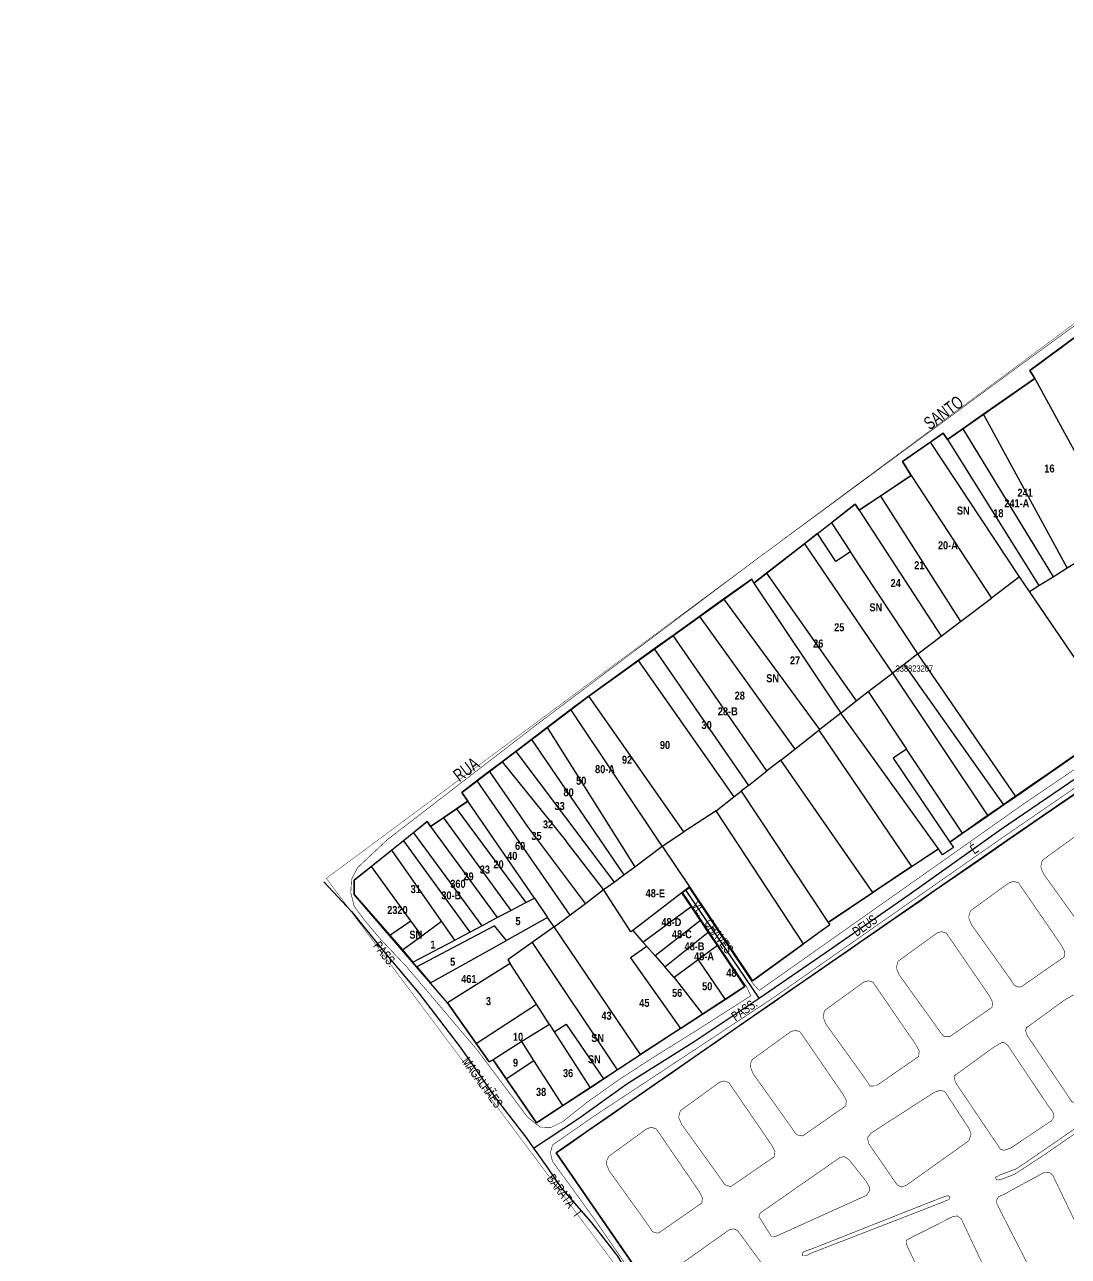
# Model space of a CAD drawing. Extents: x 204256 to 207861, y 4845615 to 4848347.
# Drawn here: x 206092 to 206417.8, y 4847632 to 4848016.7 of the extents above; entities that cross this region are included whole.
import ezdxf
from ezdxf.enums import TextEntityAlignment as Align

# ---------------------------------------------------------------- set-up
doc = ezdxf.new("R2010")
doc.units = 0
doc.header["$LTSCALE"] = 1.5
doc.header["$MEASUREMENT"] = 0
doc.linetypes.add('PHANTOMX2', pattern=[5, 2.5, -0.5, 0.5, -0.5, 0.5, -0.5])
doc.linetypes.add('TRACO_25', pattern=[8, 3, -1, 1, -1, 1, -1])
for name, color, linetype in [('CD-MALHA-LOTES', 40, 'CONTINUOUS'), ('CD_TXT_QUADRA', 7, 'CONTINUOUS'), ('LM-LIM-SETOR-FISCAL', 7, 'CONTINUOUS'), ('RU-QUADRAS', 210, 'CONTINUOUS'), ('SV-EIXO-RUA-N-PAV', 6, 'CONTINUOUS'), ('SV-RUA-NAO-PAV-S-GUIA-C-GUIA', 7, 'PHANTOMX2'), ('SV-RUA-PAVIM-S-GUIA-C-GUIA', 7, 'CONTINUOUS'), ('SV-TXT-RUA-N-PAV-S-GUIA-C-GUIA', 7, 'CONTINUOUS'), ('Th_NmrPort', 7, 'CONTINUOUS')]:
    doc.layers.add(name, color=color, linetype=linetype)
doc.styles.add('3388-23-2D_TXT$0$ARIAL', font='ARIAL.TTF')
doc.styles.add('ARIAL', font='ARIAL.TTF')
doc.styles.get("Standard").update_dxf_attribs({"font": 'swisscbo.ttf'})
doc.linetypes.add('Limite', pattern='A,20,-3,[130,ltypeshp.shx,S=6.35,R=0,X=0,Y=0],-3,20', length=46)

msp = doc.modelspace()

# ---------------------------------------------------------------- linework, layer by layer
at = {"layer": 'CD-MALHA-LOTES', "linetype": 'Continuous'}
for p, q in [((206407.26, 4847906.21), (206391.23, 4847894.99)), ((206407.26, 4847906.21), (206433.89, 4847857.35)), ((206391.23, 4847894.99), (206384.78, 4847890.48)), ((206417.39, 4847847.01), (206391.23, 4847894.99)), ((206384.78, 4847890.48), (206380.02, 4847887.15)), ((206384.78, 4847890.48), (206412.97, 4847844.24)), ((206402.53, 4847844.22), (206374.72, 4847886.32)), ((206380.02, 4847887.15), (206408.59, 4847841.49)), ((206368.7, 4847875.9), (206359.09, 4847869.45)), ((206368.7, 4847875.9), (206393.74, 4847837.56)), ((206359.09, 4847869.45), (206352.49, 4847865.02)), ((206359.09, 4847869.45), (206384.07, 4847830.23)), ((206352.49, 4847865.02), (206378.04, 4847825.66)), ((206339.44, 4847857.72), (206335.36, 4847854.55)), ((206343.82, 4847861.13), (206349.79, 4847852.07)), ((206335.36, 4847854.55), (206323.6, 4847845.4)), ((206335.36, 4847854.55), (206362.81, 4847814.25)), ((206370.68, 4847820.37), (206349.79, 4847852.07)), ((206412.97, 4847844.24), (206417.39, 4847847.01)), ((206417.39, 4847847.01), (206420.41, 4847848.9)), ((206323.6, 4847845.4), (206319.59, 4847842.28)), ((206319.59, 4847842.28), (206346.71, 4847801.68)), ((206323.6, 4847845.4), (206351.57, 4847805.49)), ((206402.53, 4847844.22), (206393.74, 4847837.56)), ((206405.58, 4847839.61), (206402.53, 4847844.22)), ((206408.59, 4847841.49), (206412.97, 4847844.24)), ((206405.58, 4847839.61), (206408.59, 4847841.49)), ((206433.77, 4847798.19), (206405.58, 4847839.61)), ((206310.28, 4847837.33), (206302.67, 4847831.86)), ((206340.23, 4847796.59), (206310.28, 4847837.33)), ((206384.07, 4847830.23), (206393.74, 4847837.56)), ((206302.67, 4847831.86), (206294.4, 4847825.91)), ((206302.67, 4847831.86), (206332.34, 4847790.39)), ((206378.04, 4847825.66), (206384.07, 4847830.23)), ((206294.4, 4847825.91), (206288.54, 4847821.7)), ((206323.69, 4847783.6), (206294.4, 4847825.91)), ((206370.81, 4847820.18), (206378.04, 4847825.66)), ((206288.54, 4847821.7), (206283.5, 4847818.08)), ((206288.54, 4847821.7), (206317.94, 4847779.08)), ((206370.81, 4847820.18), (206366.46, 4847816.88)), ((206370.68, 4847820.37), (206370.81, 4847820.18)), ((206401.33, 4847775.68), (206370.81, 4847820.18)), ((206283.5, 4847818.08), (206268.06, 4847806.98)), ((206283.5, 4847818.08), (206313.36, 4847775.48)), ((206366.46, 4847816.88), (206362.87, 4847814.16)), ((206366.46, 4847816.88), (206397.55, 4847773.05)), ((206355.29, 4847808.41), (206362.87, 4847814.16)), ((206362.81, 4847814.25), (206362.87, 4847814.16)), ((206362.87, 4847814.16), (206392.58, 4847769.6)), ((206351.57, 4847805.49), (206355.29, 4847808.41)), ((206355.29, 4847808.41), (206367.22, 4847790.46)), ((206297.71, 4847764.55), (206268.06, 4847806.98)), ((206346.71, 4847801.68), (206351.57, 4847805.49)), ((206262.48, 4847802.75), (206255.11, 4847797.15)), ((206290.97, 4847760.12), (206262.48, 4847802.75)), ((206346.71, 4847801.68), (206340.23, 4847796.59)), ((206377.2, 4847759.32), (206346.71, 4847801.68)), ((206255.11, 4847797.15), (206250.19, 4847793.41)), ((206255.11, 4847797.15), (206282.41, 4847753.7)), ((206332.34, 4847790.39), (206339.93, 4847796.35)), ((206340.23, 4847796.59), (206339.93, 4847796.35)), ((206339.93, 4847796.35), (206368.84, 4847753.72)), ((206250.19, 4847793.41), (206245.32, 4847789.71)), ((206250.19, 4847793.41), (206279, 4847751.15)), ((206245.32, 4847789.71), (206241.03, 4847786.46)), ((206245.32, 4847789.71), (206275.99, 4847748.89)), ((206328.02, 4847787), (206332.34, 4847790.39)), ((206367.22, 4847790.46), (206363.12, 4847787.63)), ((206384.72, 4847764.15), (206367.22, 4847790.46)), ((206241.03, 4847786.46), (206237.15, 4847783.51)), ((206241.03, 4847786.46), (206261.07, 4847761.66)), ((206328.02, 4847787), (206323.69, 4847783.6)), ((206356.71, 4847745.61), (206328.02, 4847787)), ((206363.12, 4847787.63), (206380.78, 4847761.41)), ((206237.15, 4847783.51), (206233.15, 4847780.47)), ((206248.94, 4847766.38), (206237.15, 4847783.51)), ((206317.94, 4847779.08), (206323.69, 4847783.6)), ((206233.15, 4847780.47), (206262.16, 4847738.53)), ((206313.36, 4847775.48), (206315.65, 4847777.28)), ((206317.94, 4847779.08), (206315.65, 4847777.28)), ((206315.65, 4847777.28), (206342.83, 4847736.32)), ((206230.35, 4847774.14), (206226.8, 4847771.74)), ((206251.1, 4847743.9), (206230.35, 4847774.14)), ((206307.82, 4847771.12), (206313.36, 4847775.48)), ((206392.58, 4847769.6), (206397.55, 4847773.05)), ((206397.55, 4847773.05), (206401.33, 4847775.68)), ((206226.8, 4847771.74), (206222.78, 4847769.01)), ((206226.8, 4847771.74), (206248.41, 4847742.48)), ((206307.82, 4847771.12), (206297.71, 4847764.55)), ((206335.07, 4847729.58), (206307.82, 4847771.12)), ((206384.72, 4847764.15), (206392.58, 4847769.6)), ((206222.78, 4847769.01), (206218.7, 4847766.25)), ((206218.7, 4847766.25), (206239.53, 4847737.8)), ((206222.78, 4847769.01), (206243.72, 4847740.01)), ((206267.11, 4847742.23), (206248.94, 4847766.38)), ((206210.23, 4847761.81), (206206.63, 4847758.92)), ((206213.37, 4847764.33), (206210.23, 4847761.81)), ((206210.23, 4847761.81), (206230.98, 4847733.29)), ((206213.37, 4847764.33), (206234.67, 4847735.23)), ((206290.97, 4847760.12), (206297.71, 4847764.55)), ((206380.78, 4847761.41), (206384.72, 4847764.15)), ((206380.78, 4847761.41), (206381.94, 4847759.73)), ((206206.63, 4847758.92), (206200.28, 4847753.81)), ((206222.14, 4847736.69), (206206.63, 4847758.92)), ((206282.41, 4847753.7), (206290.97, 4847760.12)), ((206290.97, 4847760.12), (206299.49, 4847747.37)), ((206368.84, 4847753.72), (206377.2, 4847759.32)), ((206378.45, 4847757.42), (206377.2, 4847759.32)), ((206381.94, 4847759.73), (206378.45, 4847757.42)), ((206212.55, 4847736.83), (206200.28, 4847753.81)), ((206279, 4847751.15), (206282.41, 4847753.7)), ((206368.84, 4847753.72), (206356.71, 4847745.61)), ((206275.99, 4847748.89), (206279, 4847751.15)), ((206267.11, 4847742.23), (206272.73, 4847746.55)), ((206272.73, 4847746.55), (206275.99, 4847748.89)), ((206281.23, 4847733.32), (206272.73, 4847746.55)), ((206299.49, 4847747.37), (206297.1, 4847745.58)), ((206299.49, 4847747.37), (206319.21, 4847718.1)), ((206243.72, 4847740.01), (206248.41, 4847742.48)), ((206248.41, 4847742.48), (206251.1, 4847743.9)), ((206251.1, 4847743.9), (206255.25, 4847737.85)), ((206262.16, 4847738.53), (206267.11, 4847742.23)), ((206297.1, 4847745.58), (206281.81, 4847733.77)), ((206299.99, 4847741.29), (206297.1, 4847745.58)), ((206342.83, 4847736.32), (206356.71, 4847745.61)), ((206239.53, 4847737.8), (206243.72, 4847740.01)), ((206257.29, 4847734.88), (206262.16, 4847738.53)), ((206284.99, 4847730.19), (206299.99, 4847741.29)), ((206302.96, 4847736.88), (206299.99, 4847741.29)), ((206206.03, 4847732.34), (206212.55, 4847736.83)), ((206215.94, 4847732.14), (206212.55, 4847736.83)), ((206238.7, 4847735.21), (206214.46, 4847722.41)), ((206215.94, 4847732.14), (206222.14, 4847736.69)), ((206226.26, 4847730.79), (206222.14, 4847736.69)), ((206230.98, 4847733.29), (206234.67, 4847735.23)), ((206234.67, 4847735.23), (206239.53, 4847737.8)), ((206242.4, 4847730.65), (206238.7, 4847735.21)), ((206255.25, 4847737.85), (206242.4, 4847730.65)), ((206257.29, 4847734.88), (206250.43, 4847730.04)), ((206257.29, 4847734.88), (206255.25, 4847737.85)), ((206284.26, 4847695.01), (206257.29, 4847734.88)), ((206302.96, 4847736.88), (206288.85, 4847725.83)), ((206305.38, 4847733.29), (206302.96, 4847736.88)), ((206343.31, 4847735.58), (206335.07, 4847729.58)), ((206342.83, 4847736.32), (206343.31, 4847735.58)), ((206205.94, 4847732.45), (206206.03, 4847732.34)), ((206206.03, 4847732.34), (206209.94, 4847727.73)), ((206209.94, 4847727.73), (206215.94, 4847732.14)), ((206213.2, 4847723.9), (206226.26, 4847730.79)), ((206218.72, 4847717.39), (206242.4, 4847730.65)), ((206226.26, 4847730.79), (206230.98, 4847733.29)), ((206281.81, 4847733.77), (206281.23, 4847733.32)), ((206281.81, 4847733.77), (206284.99, 4847730.19)), ((206291.86, 4847722.43), (206305.38, 4847733.29)), ((206308.22, 4847729.07), (206305.38, 4847733.29)), ((206209.94, 4847727.73), (206213.2, 4847723.9)), ((206250.43, 4847730.04), (206242.79, 4847724.65)), ((206250.43, 4847730.04), (206276.98, 4847690.25)), ((206286.21, 4847728.81), (206281.07, 4847725.29)), ((206284.99, 4847730.19), (206286.21, 4847728.81)), ((206288.85, 4847725.83), (206286.21, 4847728.81)), ((206308.22, 4847729.07), (206302.23, 4847724.65)), ((206319.21, 4847718.1), (206335.07, 4847729.58)), ((206214.46, 4847722.41), (206213.2, 4847723.9)), ((206243.56, 4847723.46), (206224, 4847711.16)), ((206242.79, 4847724.65), (206243.56, 4847723.46)), ((206251.72, 4847710.77), (206243.56, 4847723.46)), ((206281.07, 4847725.29), (206296.71, 4847703.15)), ((206288.85, 4847725.83), (206291.86, 4847722.43)), ((206302.23, 4847724.65), (206294.77, 4847719.15)), ((206302.23, 4847724.65), (206310.62, 4847712.24)), ((206214.46, 4847722.41), (206218.72, 4847717.39)), ((206294.77, 4847719.15), (206291.86, 4847722.43)), ((206294.77, 4847719.15), (206303.54, 4847707.62)), ((206303.54, 4847707.62), (206310.62, 4847712.24)), ((206224, 4847711.16), (206232.96, 4847698.47)), ((206232.96, 4847698.47), (206251.72, 4847710.77)), ((206255.78, 4847704.47), (206251.72, 4847710.77)), ((206296.71, 4847703.15), (206303.54, 4847707.62)), ((206255.78, 4847704.47), (206247.23, 4847699.08)), ((206255.78, 4847704.47), (206257.29, 4847702.13)), ((206257.29, 4847702.13), (206261.07, 4847704.51)), ((206261.07, 4847704.51), (206272.7, 4847687.45)), ((206257.29, 4847702.13), (206268.5, 4847684.7)), ((206296.71, 4847703.15), (206284.26, 4847695.01)), ((206232.96, 4847698.47), (206237.02, 4847692.73)), ((206247.23, 4847699.08), (206238.26, 4847693.43)), ((206250.98, 4847693.22), (206247.23, 4847699.08)), ((206237.02, 4847692.73), (206238.26, 4847693.43)), ((206238.26, 4847693.43), (206242.33, 4847687.51)), ((206242.33, 4847687.51), (206250.98, 4847693.22)), ((206259.99, 4847679.14), (206250.98, 4847693.22)), ((206276.98, 4847690.25), (206284.26, 4847695.01)), ((206272.7, 4847687.45), (206276.98, 4847690.25)), ((206242.33, 4847687.51), (206251.77, 4847673.76)), ((206259.99, 4847679.14), (206268.5, 4847684.7)), ((206268.5, 4847684.7), (206272.7, 4847687.45)), ((206251.77, 4847673.76), (206259.99, 4847679.14))]:
    msp.add_line(p, q, dxfattribs=at)
for points in [[(206422.83, 4847921.3), (206405.78, 4847908.67), (206407.26, 4847906.21)], [(206380.02, 4847887.15), (206378.69, 4847889.08), (206374.72, 4847886.32)], [(206374.72, 4847886.32), (206365.99, 4847880.26), (206368.7, 4847875.9)], [(206617.9, 4847721.02), (206617.75, 4847721.33), (206549.11, 4847865.22), (206400.16, 4847762.91), (206257.91, 4847664.35), (206321.62, 4847571.99)], [(206352.49, 4847865.02), (206351.21, 4847866.88), (206343.82, 4847861.13)], [(206349.79, 4847852.07), (206345.16, 4847849.03), (206339.44, 4847857.72)], [(206319.59, 4847842.28), (206318.92, 4847843.54), (206310.28, 4847837.33)], [(206268.06, 4847806.98), (206267.81, 4847806.8), (206262.48, 4847802.75)], [(206401.33, 4847775.68), (206433.68, 4847798.13), (206433.77, 4847798.19)], [(206233.15, 4847780.47), (206228.44, 4847776.89), (206230.35, 4847774.14)], [(206218.7, 4847766.25), (206217.65, 4847767.77), (206213.37, 4847764.33)], [(206272.73, 4847746.55), (206261.07, 4847761.66)], [(206200.28, 4847753.81), (206194.88, 4847749.48), (206194.88, 4847745), (206205.94, 4847732.45)], [(206310.62, 4847712.24), (206316.82, 4847716.3), (206308.22, 4847729.07)]]:
    msp.add_lwpolyline(points, dxfattribs=at)
at = {"layer": 'LM-LIM-SETOR-FISCAL', "linetype": 'Limite', "ltscale": 0.1, "const_width": 0.13, "flags": 128}
msp.add_lwpolyline([(204255.91, 4845774.54), (204446.84, 4845974), (204535.1, 4846039.96), (204560.77, 4846069.41), (204570.54, 4846097.54), (204632.4, 4846153.82), (204654.94, 4846153.05), (205078.23, 4846433.21), (204983.84, 4846565.04), (204273.38, 4846554.21), (204347.03, 4846594.12), (204378.32, 4846626.2), (204398.13, 4846660.67), (204526.98, 4846971.03), (204438.64, 4847114.19), (204402.08, 4847237.98), (204373.18, 4847447.79), (204373.2, 4847552.6), (204365.79, 4847552.5), (205446.22, 4847576.17), (205460.3, 4847496.97), (205556.14, 4847515.7), (205660.88, 4847539.89), (205654.63, 4847591.47), (205807.66, 4847598.84), (205876.3, 4847605.11), (205880.92, 4847594.37), (205947.96, 4847607.22), (205959.47, 4847609.16), (205968.56, 4847603.73), (205972.79, 4847599.34), (206017.95, 4847599.66), (206211.07, 4847610.99), (206253.35, 4847609.47), (206274.49, 4847604.21), (206283.85, 4847619.28), (206186.17, 4847750.07), (206524.96, 4848001.52), (206519.68, 4848013.26), (206960.49, 4848346.74), (206966.87, 4848336.83), (206987.16, 4848307.84), (207005.71, 4848281.99), (207017.4, 4848267.11), (206974.73, 4848235.13), (206955.48, 4848219.86), (206950.26, 4848216.07), (206955.58, 4848209.27), (206959.42, 4848202.77), (206982.67, 4848172.12), (206995.35, 4848155.22), (207005.92, 4848142.54), (207020.41, 4848120.82), (207031.95, 4848105.77), (207060.87, 4848065.4), (207066.5, 4848058.01), (207069.11, 4848053.33), (207069.26, 4848049.8), (207069.37, 4848045.04), (207075.04, 4848034.33), (207087.01, 4848019.05), (207090.77, 4848014.03), (207100.06, 4848001.48), (207111.59, 4847986.15), (207126.09, 4847965.9), (207130.37, 4847960.22), (207134.22, 4847955.66), (207145.03, 4847940.16), (207159.13, 4847921.36), (207169.47, 4847906.92), (207186.34, 4847883.83), (207193.03, 4847885.67), (207202.51, 4847892.47), (207242.67, 4847921.29), (207248.23, 4847915.4), (207260.72, 4847896.98), (207285.87, 4847860.83), (207310.76, 4847826.26), (207315.6, 4847819.35), (207328.91, 4847799.72), (207333.8, 4847793.43), (207340.01, 4847785.42), (207350.49, 4847771.92), (207365.1, 4847750.55), (207367.63, 4847745.51), (207368.81, 4847743.14), (207390.62, 4847713.26), (207400.06, 4847698.96), (207410.24, 4847685.38), (207427.79, 4847661.69), (207431.06, 4847656.73), (207440.44, 4847642.51), (207457.67, 4847619.01), (207463.75, 4847610.71), (207498.88, 4847562.81), (207506.17, 4847553.18), (207511.91, 4847545.61), (207531.85, 4847519.47), (207540.14, 4847507.78), (207556.36, 4847486.66), (207571.87, 4847465.34), (207564.83, 4847458.43), (207551.89, 4847445.71), (207534.74, 4847428.33), (207518.94, 4847409.14), (207499.11, 4847384.81), (207498.17, 4847383.65), (207496.47, 4847381.56), (207486.15, 4847368.88), (207482.26, 4847364.11), (207477.47, 4847358.01), (207465.6, 4847339.64), (207465.56, 4847339.57), (207453.37, 4847317.61), (207438.93, 4847286.56), (207430.8, 4847269.09), (207410.93, 4847225.64), (207406.21, 4847217.15), (207396.71, 4847200.13), (207391.02, 4847192.25), (207379.11, 4847175.75), (207360.52, 4847152.72), (207355.52, 4847146.52), (207336.47, 4847121.03), (207323.47, 4847103.64), (207318.06, 4847094.89), (207310.15, 4847082.08), (207305.19, 4847073.38), (207304.65, 4847072.43), (207303.79, 4847070.78), (207287.7, 4847039.93), (207271.61, 4847010.96), (207261.28, 4846991.91), (207237.73, 4846950.07), (207236, 4846947.01), (207246.02, 4846928.73), (207251.02, 4846918.92), (207261.83, 4846899.5), (207265.63, 4846893.3), (207284.85, 4846863.07), (207289.66, 4846855.66), (207307.47, 4846827.84), (207314.88, 4846816.63), (207320.06, 4846808.15), (207332.53, 4846791.25), (207339.11, 4846782.58), (207345.12, 4846773.87), (207348.76, 4846768.8), (207357.76, 4846756.36), (207363.08, 4846749.04), (207366.95, 4846743.73), (207375.37, 4846734.54), (207383.22, 4846728.41), (207384.7, 4846727.73), (207392.17, 4846724.3), (207394.9, 4846723.05), (207402.49, 4846720.73), (207417.51, 4846716.14), (207437.03, 4846709.56), (207455.89, 4846703.64), (207460.62, 4846701.8), (207464.4, 4846700.29), (207467.39, 4846699.09), (207481.11, 4846693.55), (207488.13, 4846690.92), (207492.95, 4846689.16), (207510.17, 4846679.84), (207529.47, 4846668.22), (207543.72, 4846659.45), (207561.49, 4846646.95), (207570.84, 4846639.98), (207577.05, 4846635.29), (207586.86, 4846628.1), (207606.11, 4846612.63), (207623.66, 4846599.69), (207639.45, 4846588.94), (207662.08, 4846572.67), (207671.27, 4846565.58), (207685.28, 4846561.61), (207697.24, 4846558.13), (207709.78, 4846554.65), (207731.23, 4846549.14), (207735.6, 4846547.91), (207745.02, 4846545.25), (207762.81, 4846541.24), (207775.65, 4846538.39), (207787.75, 4846535.54), (207783.77, 4846513.63), (207781.5, 4846502.37), (207779.56, 4846492.81), (207778.5, 4846480), (207783.13, 4846476.08), (207788.36, 4846474.34), (207788.71, 4846474.22), (207798.97, 4846471.45), (207842.08, 4846460.36), (207844.37, 4846459.93), (207847.21, 4846459.39), (207851.95, 4846457.87), (207854.6, 4846457.02), (207858.96, 4846455.96), (207860.74, 4846451.34), (207859.67, 4846437.09), (207856.83, 4846420), (207854.33, 4846403.63), (207846.53, 4846396.15), (207836.81, 4846356.4), (207833.21, 4846341.98), (207827.16, 4846317.88), (207806.6, 4846238.03), (207795.3, 4846194.29), (207792.57, 4846183.36), (207787.76, 4846165.39), (207754.01, 4846025.3), (207739.36, 4845961), (207739.21, 4845960.34), (207737.77, 4845953.31), (207733.28, 4845938.2), (207726.95, 4845910.14), (207723, 4845891.36), (207741.21, 4845886.65), (207760.55, 4845879.79), (207773.24, 4845875.33), (207781.18, 4845873.09), (207785.9, 4845871.77), (207797.77, 4845868.36), (207799.24, 4845867.93), (207814.84, 4845863.98), (207831.48, 4845857.74), (207850.72, 4845850.88), (207842.01, 4845830.09), (207833.57, 4845800.72), (207825.14, 4845777.91), (207814.83, 4845746.81), (207813.3, 4845742.3), (207812.54, 4845740.05), (207809.34, 4845729.53), (207804.2, 4845714.63), (207791.7, 4845677.75), (207783.5, 4845679.57), (207766.81, 4845685.02), (207754.43, 4845688.82), (207739.64, 4845691.3), (207722.13, 4845693.94), (207717.1, 4845694.68), (207690.08, 4845700.62), (207680.08, 4845702.89), (207670.03, 4845704.98), (207667.81, 4845700.16), (207660.99, 4845676.98), (207660.54, 4845673.8), (207657.39, 4845659.57), (207656.59, 4845656.53), (207655.95, 4845653.98), (207650.56, 4845639.59), (207647.27, 4845633.02), (207644.17, 4845622.85), (207641.37, 4845615.1), (207618.1, 4845615.4), (207601.33, 4845615.86), (207592.93, 4845615.82), (207543.69, 4845617.43), (207493.78, 4845618.83), (207471.28, 4845620.61), (207442.67, 4845621.38), (207409.05, 4845621.45), (207395.8, 4845621.64), (207345.61, 4845622.76), (207297.34, 4845623.66), (207294.87, 4845656.58), (207289.29, 4845728.51), (207262.54, 4845726.7), (207256.04, 4845726.92), (207223.17, 4845727.38), (207195.16, 4845729.67), (207135.61, 4845730.44), (207094.04, 4845731.93), (207071.52, 4845732.83), (207036.85, 4845734.18), (207004.87, 4845734.18), (206995.29, 4845734.45), (206955.41, 4845735.22), (205304.22, 4845806.54), (205065.89, 4845798.29), (204762.24, 4845774.02), (204255.91, 4845774.54)], close=True, dxfattribs=at)
at = {"layer": 'RU-QUADRAS', "color": 6, "linetype": 'Continuous'}
msp.add_lwpolyline([(206546.67, 4847875.47, 0.003272), (206380.78, 4847761.41), (206381.94, 4847759.73), (206378.45, 4847757.42), (206377.2, 4847759.32), (206342.83, 4847736.32), (206343.31, 4847735.58), (206319.21, 4847718.1), (206299.49, 4847747.37), (206297.1, 4847745.58), (206316.82, 4847716.3), (206251.77, 4847673.76), (206238.26, 4847693.43), (206237.02, 4847692.73), (206223.95, 4847711.23), (206194.88, 4847745), (206194.88, 4847749.48), (206217.65, 4847767.77), (206218.7, 4847766.25), (206230.35, 4847774.14), (206228.44, 4847776.89), (206267.81, 4847806.8), (206318.92, 4847843.54), (206319.59, 4847842.28), (206351.21, 4847866.88), (206352.49, 4847865.02), (206368.7, 4847875.9), (206365.99, 4847880.26), (206378.69, 4847889.08), (206380.02, 4847887.15), (206407.26, 4847906.21), (206405.78, 4847908.67, 0.004305), (206500, 4847978.95)], format="xyb", dxfattribs=at)
msp.add_lwpolyline([(206257.91, 4847664.35, -0.002029), (206549.11, 4847865.22), (206638.98, 4847676.27), (206500.54, 4847606.87), (206322.64, 4847570.5)], format="xyb", close=True, dxfattribs=at)
at = {"layer": 'SV-EIXO-RUA-N-PAV'}
for points in [[(206250.87, 4847665.82), (206264.86, 4847675.03), (206279.92, 4847685.94), (206300.69, 4847698.92), (206321.27, 4847712.62), (206341.84, 4847726.83), (206368.06, 4847745), (206396.88, 4847765.51), (206429.59, 4847787.84), (206453.6, 4847804.32), (206478.01, 4847820.94), (206511.5, 4847844.3), (206534.08, 4847860.4), (206547.19, 4847869.62), (206558.66, 4847874.91), (206570.53, 4847881.86)], [(206185.4, 4847749), (206193.99, 4847739.68), (206204.11, 4847727.22), (206215.01, 4847714.24), (206228, 4847697.36), (206239.16, 4847681.26), (206248.76, 4847668.8), (206250.87, 4847665.82), (206255, 4847659.98), (206259.41, 4847653.49), (206268.55, 4847643.01), (206272.75, 4847637.65), (206277.02, 4847632.11), (206278.84, 4847629.1), (206280.49, 4847625.63), (206283.14, 4847620.91), (206284.36, 4847614.09), (206282.89, 4847609.94), (206279.51, 4847604.77)], [(206321.27, 4847712.62), (206298.43, 4847746.25)]]:
    msp.add_lwpolyline(points, dxfattribs=at)
at = {"layer": 'SV-RUA-NAO-PAV-S-GUIA-C-GUIA', "linetype": 'TRACO_25', "const_width": 0.18, "flags": 128}
for points in [[(206471.55, 4847960.23), (206461.05, 4847952.75), (206401.88, 4847909.68), (206323.97, 4847852.33), (206320.81, 4847850), (206252.32, 4847798.45), (206205.16, 4847762.09), (206195.94, 4847753.42), (206194.05, 4847749.82), (206193.81, 4847745.61), (206194.88, 4847741.36), (206198.26, 4847736.8), (206203.32, 4847730.81), (206210.9, 4847722.85), (206233.46, 4847696.22), (206249.02, 4847675.45), (206253.08, 4847672.26), (206256.33, 4847672.31), (206260.05, 4847674.17), (206267.86, 4847680.37), (206277.41, 4847687.14), (206288.66, 4847694.44), (206300.99, 4847702.11), (206318.67, 4847713.41), (206317.33, 4847716.16), (206297.48, 4847745.62), (206299.45, 4847746.96), (206319.22, 4847717.35), (206321.27, 4847715.06), (206404.69, 4847773.93), (206437.27, 4847796.02), (206519.83, 4847854.39), (206537.29, 4847866.73), (206553.13, 4847877.36), (206558.61, 4847882.27), (206560.8, 4847889.37)], [(206301.2, 4847563.72), (206299.71, 4847568.71), (206298.44, 4847572.95), (206296.79, 4847575.89), (206294.68, 4847579.51), (206292.67, 4847582.89), (206289.79, 4847588.16), (206284.41, 4847598.51), (206283.14, 4847602.76), (206284.93, 4847609.81), (206285.99, 4847612.03), (206286.56, 4847617.26), (206286.28, 4847618.81), (206284.63, 4847622.19), (206269.76, 4847643.78), (206256.75, 4847661.73), (206256.11, 4847664.38), (206256.77, 4847666.8), (206269.69, 4847675.78), (206325.25, 4847712.48), (206397.61, 4847763.09), (206493.3, 4847828.81), (206530.27, 4847854.5), (206547.75, 4847866.65), (206551.04, 4847867.2), (206558.3, 4847867.51), (206565, 4847867.57), (206569.61, 4847867.59)]]:
    msp.add_lwpolyline(points, dxfattribs=at)
at = {"layer": 'SV-RUA-PAVIM-S-GUIA-C-GUIA', "linetype": 'Continuous', "const_width": 0.18, "flags": 128}
for points in [[(206410.06, 4847751.38), (206409.31, 4847753.18), (206409.16, 4847753.72), (206409.33, 4847754.52), (206409.54, 4847755.43), (206409.94, 4847755.94), (206421.81, 4847764.55), (206423.21, 4847764.98), (206424.72, 4847764.5), (206438.15, 4847744.9), (206439.13, 4847743.01), (206438.96, 4847741.35), (206425.74, 4847732.16), (206424.05, 4847732.14), (206422.94, 4847733.38), (206422.1, 4847734.61)], [(206387.55, 4847735.54), (206386.71, 4847737.58), (206386.69, 4847738.06), (206386.83, 4847738.77), (206387.16, 4847739.74), (206387.42, 4847740.1), (206399.3, 4847748.72), (206400.69, 4847749.14), (206402.2, 4847748.67), (206415.63, 4847729.06), (206416.62, 4847727.17), (206416.44, 4847725.52), (206403.23, 4847716.33), (206402.63, 4847716.09), (206401.54, 4847716.3), (206400.74, 4847716.86), (206400.33, 4847717.52), (206399.53, 4847718.74)], [(206365.03, 4847719.83), (206364.1, 4847721.96), (206364.28, 4847723.08), (206364.54, 4847724.06), (206364.91, 4847724.39), (206376.78, 4847733.01), (206378.17, 4847733.43), (206379.68, 4847732.95), (206393.12, 4847713.35), (206394.1, 4847711.46), (206393.93, 4847709.8), (206380.71, 4847700.62), (206379.02, 4847700.59), (206377.91, 4847701.83), (206377.07, 4847703.07)], [(206342.14, 4847704.49), (206341.2, 4847706.72), (206341.39, 4847707.74), (206341.69, 4847708.72), (206342.02, 4847709.05), (206353.89, 4847717.67), (206355.29, 4847718.09), (206356.8, 4847717.61), (206370.23, 4847698.01), (206371.21, 4847696.12), (206371.04, 4847694.46), (206357.82, 4847685.28), (206355.83, 4847685.23), (206355.02, 4847686.49), (206354.18, 4847687.73)], [(206477, 4847711.32), (206482.54, 4847715.17), (206483.33, 4847715.69), (206484.14, 4847715.5), (206484.25, 4847714.85), (206482.77, 4847713.47), (206441.33, 4847685.22), (206410.05, 4847663.61), (206400.93, 4847657.65), (206396.85, 4847656.08), (206395.71, 4847655.86), (206395.25, 4847656), (206395.04, 4847656.75), (206396.43, 4847657.47), (206401.46, 4847659.36), (206403.29, 4847660.54), (206427.5, 4847677.18), (206466.3, 4847704.18)], [(206404.59, 4847703.35), (206416.41, 4847711.96), (206419.39, 4847713.71), (206420.29, 4847713.48), (206421.1, 4847712.79), (206434.03, 4847693.43), (206435.16, 4847692.04), (206435.53, 4847690.59), (206434.85, 4847689.28), (206421.88, 4847680.6), (206419.89, 4847679.96), (206418.83, 4847680.35), (206404.88, 4847701.04), (206404.4, 4847702.49), (206404.69, 4847703.5)], [(206319.38, 4847689.03), (206318.55, 4847691.07), (206318.48, 4847691.54), (206318.63, 4847692.27), (206318.9, 4847693.21), (206319.26, 4847693.59), (206331.13, 4847702.2), (206332.53, 4847702.63), (206334.03, 4847702.15), (206347.47, 4847682.55), (206348.45, 4847680.66), (206348.28, 4847679), (206335.06, 4847669.81), (206334.64, 4847669.62), (206333.38, 4847669.89), (206332.73, 4847670.24), (206332.22, 4847670.92), (206331.36, 4847672.24)], [(206382.32, 4847688.5), (206394.14, 4847697.11), (206397.12, 4847698.87), (206398.02, 4847698.63), (206398.83, 4847697.94), (206411.76, 4847678.58), (206412.89, 4847677.2), (206413.26, 4847675.75), (206412.58, 4847674.43), (206399.61, 4847665.75), (206397.62, 4847665.12), (206396.56, 4847665.5), (206382.61, 4847686.2), (206382.13, 4847687.64), (206382.42, 4847688.65)], [(206297.11, 4847673.19), (206296.13, 4847675.41), (206296.36, 4847676.44), (206296.63, 4847677.35), (206296.99, 4847677.75), (206308.86, 4847686.37), (206310.26, 4847686.79), (206311.77, 4847686.31), (206325.2, 4847666.71), (206326.18, 4847664.82), (206326.01, 4847663.17), (206312.35, 4847653.76), (206311.25, 4847654.11), (206310.46, 4847654.49), (206309.99, 4847655.19), (206309.15, 4847656.43)], [(206386.84, 4847671.77), (206387.41, 4847670.12), (206386.65, 4847668.09), (206367.29, 4847654.29), (206365.71, 4847653.63), (206364.34, 4847654.31), (206355.48, 4847667.16), (206355.04, 4847669.06), (206356.27, 4847670.58), (206375.89, 4847683.23), (206377.49, 4847683.8), (206379.14, 4847683.59)], [(206274.47, 4847658.72), (206273.64, 4847660.76), (206273.72, 4847661.97), (206274.35, 4847663.28), (206286.22, 4847671.89), (206287.62, 4847672.32), (206289.13, 4847671.84), (206302.56, 4847652.24), (206303.54, 4847650.35), (206303.37, 4847648.69), (206290.15, 4847639.5), (206289.68, 4847639.26), (206288.46, 4847639.48), (206287.88, 4847639.88), (206287.35, 4847640.72), (206286.51, 4847641.95)], [(206354.51, 4847655.66), (206355.64, 4847653.72), (206355.66, 4847652.44), (206354.69, 4847651.04), (206326.31, 4847638.2), (206325.06, 4847638.23), (206321.15, 4847644.54), (206321.59, 4847645.55), (206346.38, 4847662.83), (206347.74, 4847663.2), (206349.3, 4847662.19)], [(206377.38, 4847650.05), (206379.37, 4847650.78), (206380.32, 4847650.95), (206380.72, 4847650.55), (206380.54, 4847649.8), (206377.9, 4847648.7), (206337.31, 4847632.96), (206336.42, 4847632.44), (206335.52, 4847632.28), (206334.72, 4847632.32), (206334.71, 4847633.02), (206335.3, 4847633.53), (206337.84, 4847634.42)], [(206394.19, 4847622.78), (206394.81, 4847621.08), (206395.06, 4847618.97), (206394.47, 4847617.92), (206380.31, 4847611.52), (206378.5, 4847611.74), (206377.84, 4847612.84), (206367.92, 4847634.3), (206367.2, 4847635.84), (206367.28, 4847637.05), (206368.67, 4847637.87), (206380.19, 4847643.67), (206381.63, 4847644.4), (206383.12, 4847644.67), (206384.3, 4847643.78)], [(206291.33, 4847622.6), (206290.64, 4847624.11), (206291.08, 4847625.35), (206291.4, 4847625.82), (206291.98, 4847626.15), (206311.9, 4847640.31), (206313.38, 4847640.62), (206314.52, 4847640.07), (206322.91, 4847628.67), (206324.11, 4847626.09), (206324.11, 4847624.79), (206323.25, 4847623.68), (206302.8, 4847609.36), (206301.69, 4847609.17), (206300.5, 4847609.45)]]:
    msp.add_lwpolyline(points, close=True, dxfattribs=at)
at = {"layer": 'SV-RUA-PAVIM-S-GUIA-C-GUIA', "const_width": 0.18}
for points in [[(206407.21, 4847656.59), (206410.08, 4847658.19)], [(206410.08, 4847658.19), (206411.83, 4847658.27)], [(206411.83, 4847658.27), (206412.9, 4847657.33)], [(206399.96, 4847652.67), (206407.21, 4847656.59)], [(206412.9, 4847657.33), (206424.05, 4847634.15)], [(206395.31, 4847649.48), (206395.93, 4847650.58)], [(206395.93, 4847650.58), (206398.47, 4847651.79)], [(206398.47, 4847651.79), (206399.96, 4847652.67)], [(206395.53, 4847648.23), (206395.31, 4847649.48)], [(206407.11, 4847625.54), (206395.53, 4847648.23)]]:
    msp.add_lwpolyline(points, dxfattribs=at)

# ---------------------------------------------------------------- texts
at = {"layer": 'CD_TXT_QUADRA', "linetype": 'Continuous', "style": 'ARIAL', "width": 0.7}
msp.add_text('338823207', height=2, dxfattribs=at).set_placement((206369.69, 4847815.6), align=Align.MIDDLE)
at = {"layer": 'SV-TXT-RUA-N-PAV-S-GUIA-C-GUIA', "width": 0.7}
for s, height, rotation, style, p in [('SANTO', 4, 36, 'ARIAL', (206374.51, 4847889.93)), ('PASS.                                              DEUS                                             É                                                     BOM                                                               PAI', 3, 35, 'ARIAL', (206313.93, 4847705.32)), (' RUA', 4, 37, 'ARIAL', (206226.86, 4847779.38)), ('VL.   CHAVES', 3, 306, '3388-23-2D_TXT$0$ARIAL', (206299.91, 4847741.57)), ('PASS. ', 3, 309, 'ARIAL', (206200.6, 4847728.87)), ('MAGALHÃES                                 BARATA   I', 3, 306, 'ARIAL', (206228.3, 4847692.83))]:
    msp.add_text(s, height=height, rotation=rotation, dxfattribs=dict(at, style=style)).set_placement(p)
at = {"layer": 'Th_NmrPort', "color": 1}
for s, p in [('16', (206410.25, 4847878.05)), ('241', (206401.87, 4847870.5)), ('SN', (206382.97, 4847864.92)), ('18', (206394.31, 4847864.09)), ('241-A', (206397.76, 4847867.21)), ('20-A', (206377.05, 4847854.08)), ('21', (206369.65, 4847847.84)), ('24', (206362.26, 4847842.26)), ('SN', (206355.68, 4847834.71)), ('25', (206344.67, 4847828.47)), ('26', (206338.1, 4847823.4)), ('27', (206330.87, 4847818.14)), ('SN', (206323.47, 4847812.56)), ('28', (206313.61, 4847807.14)), ('28-B', (206308.35, 4847802.22)), ('30', (206303.26, 4847797.95)), ('90', (206290.27, 4847791.71)), ('92', (206278.44, 4847787.11)), ('80-A', (206270.05, 4847784.17)), ('50', (206264.13, 4847780.55)), ('80', (206260.19, 4847776.94)), ('33', (206257.4, 4847772.67)), ('32', (206253.78, 4847766.93)), ('60', (206245.07, 4847760.2)), ('35', (206250.17, 4847763.31)), ('40', (206242.61, 4847757.08)), ('33', (206234.06, 4847752.81)), ('20', (206238.33, 4847754.45)), ('29', (206228.97, 4847750.67)), ('31', (206212.49, 4847746.71)), ('30-B', (206222.06, 4847744.76)), ('360', (206224.86, 4847748.37)), ('48-E', (206285.83, 4847745.42)), ('2320', (206205.18, 4847740.18)), ('5', (206245.2, 4847736.72)), ('48-D', (206290.76, 4847736.39)), ('SN', (206212.11, 4847732.49)), ('1', (206218.65, 4847729.41)), ('48-C', (206294.04, 4847732.61)), ('48-B', (206297.99, 4847728.84)), ('48-A', (206300.95, 4847725.72)), ('5', (206224.81, 4847724.03)), ('461', (206228.27, 4847718.65)), ('48', (206311, 4847720.57)), ('56', (206294.07, 4847714.3)), ('50', (206303.45, 4847716.37)), ('3', (206235.97, 4847711.73)), ('45', (206283.84, 4847711.19)), ('43', (206272.02, 4847707.15)), ('10', (206244.43, 4847700.58)), ('SN', (206268.86, 4847700.25)), ('9', (206244.43, 4847692.5)), ('SN', (206267.82, 4847693.57)), ('36', (206260.03, 4847689.25)), ('38', (206251.62, 4847683.38))]:
    msp.add_text(s, height=2.5, dxfattribs=at).set_placement(p, align=Align.MIDDLE_LEFT)

doc.saveas('drawing.dxf')
